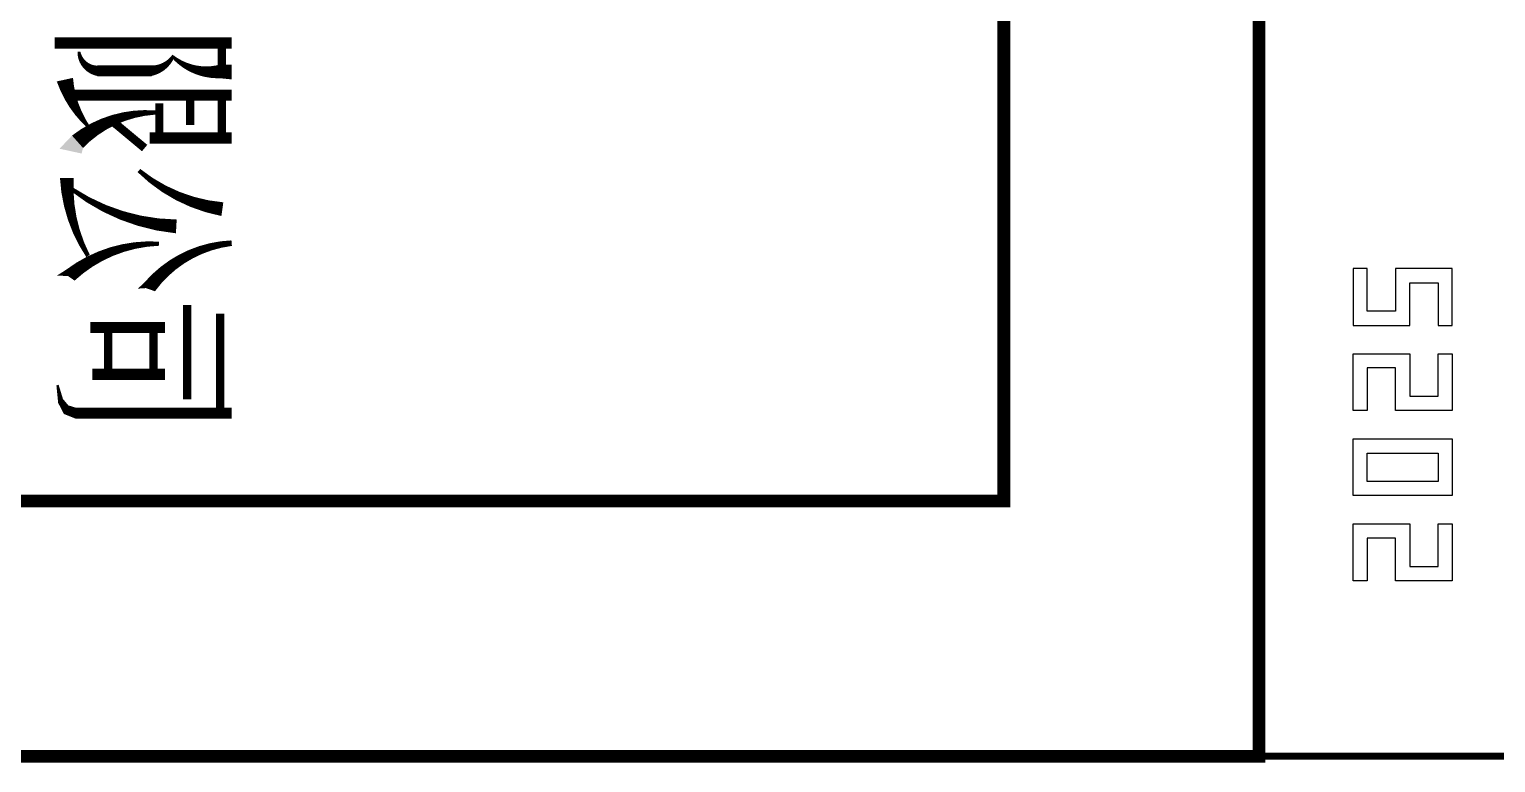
# Model space of a CAD drawing. Extents: x -160106 to 966792, y -663931 to 1550022.
# Drawn here: x -39360 to -38843, y -86827 to -86569 of the extents above; entities that cross this region are included whole.
import ezdxf
from ezdxf.enums import TextEntityAlignment as Align

# ---------------------------------------------------------------- set-up
doc = ezdxf.new("R2010")
doc.units = 0
doc.layers.add('0-cxFrame', color=155, linetype='Continuous')
doc.layers.add('0-cxText', color=131, linetype='Continuous', lineweight=25)
doc.styles.add('cx_tuming', font='simhei.ttf')
doc.styles.add('cx_tuqian1', font='')
doc.styles.add('黑体', font='simhei.ttf', dxfattribs={"height": 12})
doc.styles.get('cx_tuqian1').set_extended_font_data('SimSun')

# ---------------------------------------------------------------- blocks, each defined once
blk = doc.blocks.new('zjcx_TT(Dragon)')
at = {"color": 7}
for points, const_width in [([(-1793.197692341811, -3025.573449262185), (-1793.197692341811, -3719.295413401676)], 43.30992534160544), ([(-1589.144930046052, -3025.573449262185), (-1589.144930046052, -3656.684788019396)], 43.30992534160544), ([(-1421.300128107599, -3025.573449262185), (-1421.300128107599, -3346.977581410436)], 43.30992534160544), ([(-343.6839041133062, -3025.573449262185), (-343.6839041133062, -3636.922528761905)], 43.30992534160544), ([(-1795.024962410796, -3063.734596516704), (-1679.566502913367, -3063.734596516704)], 32.48244400620408), ([(-1589.144930046052, -3064.387089146068), (-1421.300128107599, -3064.387089146068)], 32.48244400620408), ([(-733.8373095091083, -3070.691456704168), (-343.6839041133062, -3070.691456704168)], 32.48244400620408), ([(-1589.144930046052, -3187.789637869224), (-1472.416483359993, -3187.789637869224)], 32.48244400620408), ([(-767.7410145234317, -3200.307928951457), (-397.8213107903139, -3200.307928951457)], 32.48244400620408), ([(-678.8089882935164, -3286.371180141577), (-678.8089882935164, -3579.507829650305)], 43.30992534160544), ([(-495.7289812160889, -3286.371180141577), (-495.7289812160889, -3571.16230226215)], 43.30992534160544), ([(-1684.183808339061, -3338.707736017881), (-1684.183808339061, -3551.806808207184)], 43.30992534160544), ([(-1556.717162114801, -3309.060582728358), (-1421.300128107599, -3309.060582728358)], 32.48244400620408), ([(-678.8089882935164, -3332.310741234338), (-495.7289812160889, -3332.310741234338)], 32.48244400620408), ([(-1489.036335084937, -3495.61216280004), (-1381.919670744741, -3366.696881252574)], 32.48244400620408), ([(-678.8089882935164, -3510.027672530152), (-495.7289812160889, -3510.027672530152)], 32.48244400620408)]:
    blk.add_lwpolyline(points, dxfattribs=dict(at, const_width=const_width))
for points in [[(-1741.795539543673, -3258.399805030087, 10.82748133540136, 54.13740667700681, 0.2342879407277465), (-1682.449736418843, -3066.120838938747, 5.41374066770068, 5.41374066770068, 0.5364816351484516)], [(-1293.836490416899, -3389.125486108242, 16.24122200310204, 54.13740667700681, 0.1480415861061488), (-1142.507353797322, -3062.085131585365, 5.41374066770068, 5.41374066770068, 0.5364816351484516)], [(-1009.478448995389, -3025.573449262185, 21.65496267080272, 54.13740667700681, 0.2071293545553671), (-837.8873405582854, -3347.168120208662, 5.41374066770068, 5.41374066770068, 0.5364816351484516)], [(-1219.787837268319, -3650.784376499476, 16.24122200310204, 54.13740667700681, 0.1425892833669257), (-1074.960741499555, -3242.557161353994, 5.41374066770068, 5.41374066770068, 0.5364816351484516)], [(-1744.689102591423, -3253.183905458543, 10.82748133540136, 43.30992534160544, -0.2640797759589443), (-1684.183808339061, -3348.337697355542, 5.41374066770068, 5.41374066770068, -0.5364816351484516)], [(-1520.934621555672, -3324.405040853424, 16.24122200310204, 64.96488801240817, 0.1857983439309748), (-1406.572528351215, -3629.629606467206, 5.41374066770068, 5.41374066770068, 0.5364816351484516)], [(-1007.41412920173, -3310.364571382524, 16.24122200310204, 54.13740667700681, 0.178875260305928), (-883.5328800648567, -3658.398309407057, 5.41374066770068, 5.41374066770068, 0.5364816351484516)], [(-1759.617796739098, -3623.909740111325, 10.82748133540136, 43.30992534160544, 0.391200932604679), (-1684.183808339061, -3542.176846869523, 5.41374066770068, 5.41374066770068, 0.5364816351484516)], [(-1462.782510316814, -3584.848933268338, 10.82748133540136, 64.96488801240817, -0.1265593988011989), (-1649.758940358064, -3679.132562846178, 5.41374066770068, 5.41374066770068, 0.5364816351484516)], [(-959.3054295982583, -3588.469574609073, 16.24122200310204, 54.13740667700681, -0.1346264053657408), (-1265.106803885603, -3671.423329206649, 5.41374066770068, 5.41374066770068, 0.5364816351484516)]]:
    blk.add_lwpolyline(points, format="xyseb", dxfattribs=at)
for points in [[(-1650.731380638026, -3025.573449262185), (-1708.699227536854, -3025.573449262185), (-1655.277875295316, -3071.205471177353), (-1708.699227536854, -3079.297781823203)], [(-833.4286980637698, -3361.876004367834), (-821.0353569235886, -3325.988596671959), (-831.3638456702465, -3393.0447771037), (-854.7421979391365, -3368.341932485113)], [(-1360.402255798923, -3613.739959083498), (-1382.34267877083, -3608.050257694907), (-1379.312341473124, -3700.048152040457), (-1430.896147118881, -3651.079827029724)], [(-880.3314211605466, -3666.422595129116), (-862.7646916706581, -3641.043166949181), (-882.7205780102522, -3709.692492342321), (-904.304856356408, -3675.748368187342)], [(-340.5455803349614, -3682.986364416778), (-373.9954046701896, -3665.511203010799), (-383.950460206368, -3705.57589131454), (-398.9799852033029, -3686.570911529707)], [(-322.0289414424915, -3636.922528761905), (-365.3388667841209, -3636.922528761905), (-340.5455803349614, -3682.986364416778), (-373.9954046701896, -3665.511203010799)], [(-383.950460206368, -3705.57589131454), (-398.9799852033029, -3686.570911529707), (-452.0569429541356, -3712.373291993281), (-454.7837374680093, -3703.647549548885)]]:
    blk.add_solid(points, dxfattribs=at)
at = {"layer": '0-cxFrame', "const_width": 30}
blk.add_lwpolyline([(-7000.000000000002, -10200.16164032678), (-1.818989403545856e-12, -10200.16164032678), (0, 0), (-7000, 0)], close=True, dxfattribs=at)
blk = doc.blocks.new('zjcx_T2(Dragon)')
at = {"layer": '0-cxFrame', "const_width": 50}
blk.add_lwpolyline([(-7000.000000000015, 40000), (0, 40000), (0, 0), (-6999.999999999993, 0)], close=True, dxfattribs=at)
at = {"layer": '0-cxFrame'}
blk.add_blockref('zjcx_TT(Dragon)', (0, 40000), dxfattribs=at)
blk = doc.blocks.new('TK22.A2 L(Dragon)')
at = {"layer": '0-cxFrame', "color": 7, "const_width": 0.5}
blk.add_lwpolyline([(0, 0), (-594, 0), (-594, 420), (0, 420)], close=True, dxfattribs=at)
at = {"layer": '0-cxFrame', "const_width": 0.5}
blk.add_lwpolyline([(-10, 10), (-80, 10), (-80, 410), (-10, 410)], close=True, dxfattribs=at)
at = {"layer": 'Defpoints', "color": 2}
for points in [[(-586.3722179877291, 34.37405134963985), (-587.3722179877291, 34.37405134963993), (-587.3722179877291, 30.37405134963985), (-583.3722179877291, 30.37405134963985), (-583.3722179877291, 33.37405134963985), (-581.3722179877291, 33.37405134963985), (-581.3722179877291, 30.37405134963985), (-580.3722179877291, 30.37405134963985), (-580.3722179877291, 34.37405134963985), (-584.3722179877291, 34.37405134963985), (-584.3722179877291, 31.37405134963985), (-586.3722179877291, 31.37405134963985), (-586.3722179877291, 34.37405134963985)], [(-586.3722179877291, 24.37405134963992), (-587.3722179877291, 24.37405134963985), (-587.3722179877291, 28.37405134963992), (-583.3722179877291, 28.37405134963992), (-583.3722179877291, 25.37405134963992), (-581.3722179877291, 25.37405134963992), (-581.3722179877291, 28.37405134963992), (-580.3722179877291, 28.37405134963992), (-580.3722179877291, 24.37405134963992), (-584.3722179877291, 24.37405134963992), (-584.3722179877291, 27.37405134963992), (-586.3722179877291, 27.37405134963992), (-586.3722179877291, 24.37405134963992)], [(-586.3722179877291, 12.37405134963992), (-587.3722179877291, 12.37405134963985), (-587.3722179877291, 16.37405134963992), (-583.3722179877291, 16.37405134963992), (-583.3722179877291, 13.37405134963992), (-581.3722179877291, 13.37405134963992), (-581.3722179877291, 16.37405134963992), (-580.3722179877291, 16.37405134963992), (-580.3722179877291, 12.37405134963992), (-584.3722179877291, 12.37405134963992), (-584.3722179877291, 15.37405134963992), (-586.3722179877291, 15.37405134963992), (-586.3722179877291, 12.37405134963992)]]:
    blk.add_lwpolyline(points, dxfattribs=at)
for points in [[(-587.3722179877291, 18.37405134963992), (-587.3722179877291, 22.37405134963992), (-580.3722179877291, 22.37405134963992), (-580.3722179877291, 18.37405134963992)], [(-586.3722179877291, 19.37405134963992), (-586.3722179877291, 21.37405134963992), (-581.3722179877291, 21.37405134963992), (-581.3722179877291, 19.37405134963992)]]:
    blk.add_lwpolyline(points, close=True, dxfattribs=at)
at = {"layer": '0-cxFrame', "xscale": 0.01, "yscale": 0.01, "zscale": 0.01}
blk.add_blockref('zjcx_T2(Dragon)', (-10, 10), dxfattribs=at)
at = {"style": '黑体', "flags": 4}
blk.add_attdef('图幅', text='', height=3.3, dxfattribs=at).set_placement((-40, 3), align=Align.RIGHT)
at = {"layer": '0-cxText', "flags": 4}
for tag, height, style, p in [('建设单位', 3.5, 'cx_tuming', (-45, 240)), ('项目名称', 3.5, 'cx_tuming', (-45, 210)), ('子项名称', 3.5, 'cx_tuming', (-45, 180)), ('工程编号', 3.3, 'cx_tuqian1', (-35, 165)), ('图名1', 3.5, 'cx_tuming', (-45, 87)), ('图名2', 3.5, 'cx_tuming', (-45, 79)), ('图名3', 3.5, 'cx_tuming', (-45, 71)), ('出图日期', 3.3, 'cx_tuqian1', (-39, 60)), ('专业', 3.3, 'cx_tuqian1', (-55, 52)), ('图号', 3.3, 'cx_tuqian1', (-55, 44)), ('版次', 3.3, 'cx_tuqian1', (-20, 44))]:
    blk.add_attdef(tag, text='', height=height, dxfattribs=dict(at, style=style)).set_placement(p, align=Align.MIDDLE)
at = {"layer": 'Defpoints', "color": 6, "flags": 4}
for tag, height, style, p in [('tufu', 3.3, '黑体', (-12, 12)), ('dwfname', 4, 'cx_tuqian1', (-80, 3))]:
    blk.add_attdef(tag, text='', height=height, dxfattribs=dict(at, style=style)).set_placement(p, align=Align.RIGHT)

msp = doc.modelspace()

# ---------------------------------------------------------------- block references
at = {"layer": '0-cxFrame', "xscale": 9, "yscale": 9, "zscale": 9, "rotation": 270}
msp.add_blockref('TK22.A2 L(Dragon)', (-42706.08995046024, -86825.1863097728), dxfattribs=at)
at = {"layer": '0-cxFrame', "xscale": 5, "yscale": 5, "zscale": 5}
msp.add_blockref('TK22.A2 L(Dragon)', (-35956.08995046024, -86825.1863097728), dxfattribs=at)

doc.saveas('drawing.dxf')
